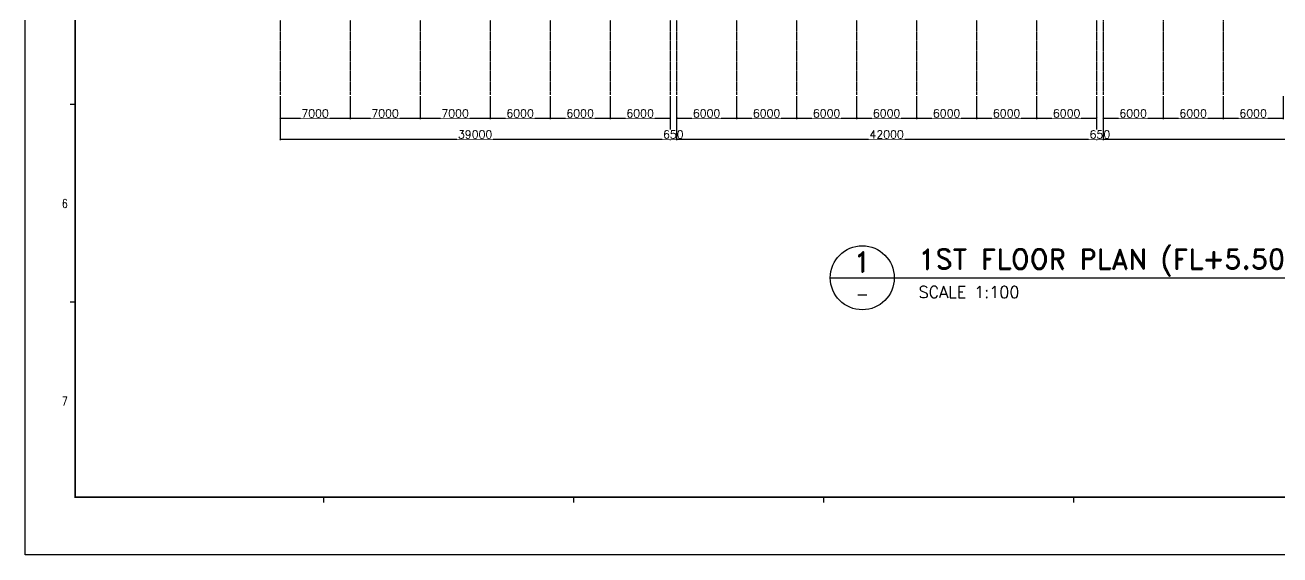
# Model space of a CAD drawing. Header units: millimetres. Extents: x -232466 to 860779, y -177975 to 311634.
# Drawn here: x 413279 to 538751, y -9860 to 43072 of the extents above; entities that cross this region are included whole.
import ezdxf
from ezdxf.enums import TextEntityAlignment as Align

# ---------------------------------------------------------------- set-up
doc = ezdxf.new("R2010")
doc.units = ezdxf.units.MM
doc.linetypes.add('AXES', pattern=[50.8, 31.75, -6.35, 6.35, -6.35])
doc.linetypes.add('CENTER', pattern=[2, 1.25, -0.25, 0.25, -0.25])
for name, color, linetype in [('Center Line', 1, 'CENTER'), ('dim', 7, 'Continuous'), ('TEXT1', 7, 'Continuous'), ('TITLEBOX', 7, 'Continuous')]:
    doc.layers.add(name, color=color, linetype=linetype)
doc.styles.add('ROMAND', font='romand')
doc.styles.add('RomanS', font='romans.shx')
doc.styles.add('TBOX', font='romans.shx')
doc.dimstyles.new('HYUNDAI', dxfattribs={"dimscale": 120, "dimtxt": 3, "dimasz": 3, "dimexe": 1, "dimexo": 2, "dimgap": 1, "dimtad": 1, "dimdec": 0, "dimdsep": 46, "dimtxsty": 'RomanS', "dimcen": 0, "dimclrd": 256, "dimclre": 256, "dimclrt": 3, "dimadec": 0, "dimazin": 0, "dimtfac": 1, "dimtdec": 0, "dimtix": 1, "dimtmove": 2, "dimatfit": 3, "dimfxl": 1, "dimtvp": 1, "dimtolj": 1, "dimarcsym": 0})

# ---------------------------------------------------------------- blocks, each defined once
blk = doc.blocks.new('_ArchTick')
at = {"color": 0, "linetype": 'ByBlock', "const_width": 0.15}
blk.add_lwpolyline([(-0.5, -0.5), (0.5, 0.5)], dxfattribs=at)
blk = doc.blocks.new('*D417')
at = {"layer": 'Defpoints', "color": 0}
for p in [(521077, 36118), (527077, 36118), (527077, 33770)]:
    blk.add_point(p, dxfattribs=at)
at = {"layer": 'dim', "lineweight": -2}
for p, q in [((521077, 35958), (521077, 33690)), ((527077, 35958), (527077, 33690)), ((521077, 33770), (527077, 33770))]:
    blk.add_line(p, q, dxfattribs=at)
at = {"layer": 'dim', "lineweight": -2, "xscale": 160, "yscale": 160, "zscale": 160, "rotation": 180}
blk.add_blockref('_ArchTick', (521077, 33770), dxfattribs=at)
at = {"layer": 'dim', "lineweight": -2, "xscale": 160, "yscale": 160, "zscale": 160}
blk.add_blockref('_ArchTick', (527077, 33770), dxfattribs=at)
at = {"layer": 'dim', "color": 0, "insert": (524077, 34250), "char_height": 800, "attachment_point": 5, "style": 'RomanS', "bg_fill": 3, "box_fill_scale": 1.1, "bg_fill_color": 257, "bg_fill_transparency": 0}
blk.add_mtext('\\A1;\\H0.025x;\\H40x;6000', dxfattribs=at)
blk = doc.blocks.new('*D418')
at = {"layer": 'Defpoints', "color": 0}
for p in [(438777, 36118), (445777, 36118), (445777, 33770)]:
    blk.add_point(p, dxfattribs=at)
at = {"layer": 'dim', "lineweight": -2}
for p, q in [((438777, 35958), (438777, 33690)), ((445777, 35958), (445777, 33690)), ((438777, 33770), (445777, 33770))]:
    blk.add_line(p, q, dxfattribs=at)
at = {"layer": 'dim', "lineweight": -2, "xscale": 160, "yscale": 160, "zscale": 160, "rotation": 180}
blk.add_blockref('_ArchTick', (438777, 33770), dxfattribs=at)
at = {"layer": 'dim', "lineweight": -2, "xscale": 160, "yscale": 160, "zscale": 160}
blk.add_blockref('_ArchTick', (445777, 33770), dxfattribs=at)
at = {"layer": 'dim', "color": 0, "insert": (442277, 34250), "char_height": 800, "attachment_point": 5, "style": 'RomanS', "bg_fill": 3, "box_fill_scale": 1.1, "bg_fill_color": 257, "bg_fill_transparency": 0}
blk.add_mtext('\\A1;\\H0.025x;\\H40x;7000', dxfattribs=at)
blk = doc.blocks.new('*D419')
at = {"layer": 'Defpoints', "color": 0}
for p in [(445777, 36118), (452777, 36118), (452777, 33770)]:
    blk.add_point(p, dxfattribs=at)
at = {"layer": 'dim', "lineweight": -2}
for p, q in [((445777, 35958), (445777, 33690)), ((452777, 35958), (452777, 33690)), ((445777, 33770), (452777, 33770))]:
    blk.add_line(p, q, dxfattribs=at)
at = {"layer": 'dim', "lineweight": -2, "xscale": 160, "yscale": 160, "zscale": 160, "rotation": 180}
blk.add_blockref('_ArchTick', (445777, 33770), dxfattribs=at)
at = {"layer": 'dim', "lineweight": -2, "xscale": 160, "yscale": 160, "zscale": 160}
blk.add_blockref('_ArchTick', (452777, 33770), dxfattribs=at)
at = {"layer": 'dim', "color": 0, "insert": (449277, 34250), "char_height": 800, "attachment_point": 5, "style": 'RomanS', "bg_fill": 3, "box_fill_scale": 1.1, "bg_fill_color": 257, "bg_fill_transparency": 0}
blk.add_mtext('\\A1;\\H0.025x;\\H40x;7000', dxfattribs=at)
blk = doc.blocks.new('*D420')
at = {"layer": 'Defpoints', "color": 0}
for p in [(452777, 36118), (459777, 36118), (459777, 33770)]:
    blk.add_point(p, dxfattribs=at)
at = {"layer": 'dim', "lineweight": -2}
for p, q in [((452777, 35958), (452777, 33690)), ((459777, 35958), (459777, 33690)), ((452777, 33770), (459777, 33770))]:
    blk.add_line(p, q, dxfattribs=at)
at = {"layer": 'dim', "lineweight": -2, "xscale": 160, "yscale": 160, "zscale": 160, "rotation": 180}
blk.add_blockref('_ArchTick', (452777, 33770), dxfattribs=at)
at = {"layer": 'dim', "lineweight": -2, "xscale": 160, "yscale": 160, "zscale": 160}
blk.add_blockref('_ArchTick', (459777, 33770), dxfattribs=at)
at = {"layer": 'dim', "color": 0, "insert": (456277, 34250), "char_height": 800, "attachment_point": 5, "style": 'RomanS', "bg_fill": 3, "box_fill_scale": 1.1, "bg_fill_color": 257, "bg_fill_transparency": 0}
blk.add_mtext('\\A1;\\H0.025x;\\H40x;7000', dxfattribs=at)
blk = doc.blocks.new('*D421')
at = {"layer": 'Defpoints', "color": 0}
for p in [(459777, 36118), (465777, 36118), (465777, 33770)]:
    blk.add_point(p, dxfattribs=at)
at = {"layer": 'dim', "lineweight": -2}
for p, q in [((459777, 35958), (459777, 33690)), ((465777, 35958), (465777, 33690)), ((459777, 33770), (465777, 33770))]:
    blk.add_line(p, q, dxfattribs=at)
at = {"layer": 'dim', "lineweight": -2, "xscale": 160, "yscale": 160, "zscale": 160, "rotation": 180}
blk.add_blockref('_ArchTick', (459777, 33770), dxfattribs=at)
at = {"layer": 'dim', "lineweight": -2, "xscale": 160, "yscale": 160, "zscale": 160}
blk.add_blockref('_ArchTick', (465777, 33770), dxfattribs=at)
at = {"layer": 'dim', "color": 0, "insert": (462777, 34250), "char_height": 800, "attachment_point": 5, "style": 'RomanS', "bg_fill": 3, "box_fill_scale": 1.1, "bg_fill_color": 257, "bg_fill_transparency": 0}
blk.add_mtext('\\A1;\\H0.025x;\\H40x;6000', dxfattribs=at)
blk = doc.blocks.new('*D422')
at = {"layer": 'Defpoints', "color": 0}
for p in [(465777, 36118), (471777, 36118), (471777, 33770)]:
    blk.add_point(p, dxfattribs=at)
at = {"layer": 'dim', "lineweight": -2}
for p, q in [((465777, 35958), (465777, 33690)), ((471777, 35958), (471777, 33690)), ((465777, 33770), (471777, 33770))]:
    blk.add_line(p, q, dxfattribs=at)
at = {"layer": 'dim', "lineweight": -2, "xscale": 160, "yscale": 160, "zscale": 160, "rotation": 180}
blk.add_blockref('_ArchTick', (465777, 33770), dxfattribs=at)
at = {"layer": 'dim', "lineweight": -2, "xscale": 160, "yscale": 160, "zscale": 160}
blk.add_blockref('_ArchTick', (471777, 33770), dxfattribs=at)
at = {"layer": 'dim', "color": 0, "insert": (468777, 34250), "char_height": 800, "attachment_point": 5, "style": 'RomanS', "bg_fill": 3, "box_fill_scale": 1.1, "bg_fill_color": 257, "bg_fill_transparency": 0}
blk.add_mtext('\\A1;\\H0.025x;\\H40x;6000', dxfattribs=at)
blk = doc.blocks.new('*D423')
at = {"layer": 'Defpoints', "color": 0}
for p in [(471777, 36118), (477777, 36118), (477777, 33770)]:
    blk.add_point(p, dxfattribs=at)
at = {"layer": 'dim', "lineweight": -2}
for p, q in [((471777, 35958), (471777, 33690)), ((477777, 35958), (477777, 33690)), ((471777, 33770), (477777, 33770))]:
    blk.add_line(p, q, dxfattribs=at)
at = {"layer": 'dim', "lineweight": -2, "xscale": 160, "yscale": 160, "zscale": 160, "rotation": 180}
blk.add_blockref('_ArchTick', (471777, 33770), dxfattribs=at)
at = {"layer": 'dim', "lineweight": -2, "xscale": 160, "yscale": 160, "zscale": 160}
blk.add_blockref('_ArchTick', (477777, 33770), dxfattribs=at)
at = {"layer": 'dim', "color": 0, "insert": (474777, 34250), "char_height": 800, "attachment_point": 5, "style": 'RomanS', "bg_fill": 3, "box_fill_scale": 1.1, "bg_fill_color": 257, "bg_fill_transparency": 0}
blk.add_mtext('\\A1;\\H0.025x;\\H40x;6000', dxfattribs=at)
blk = doc.blocks.new('*D424')
at = {"layer": 'Defpoints', "color": 0}
for p in [(478427, 36118), (484427, 36118), (484427, 33770)]:
    blk.add_point(p, dxfattribs=at)
at = {"layer": 'dim', "lineweight": -2}
for p, q in [((478427, 35958), (478427, 33690)), ((484427, 35958), (484427, 33690)), ((478427, 33770), (484427, 33770))]:
    blk.add_line(p, q, dxfattribs=at)
at = {"layer": 'dim', "lineweight": -2, "xscale": 160, "yscale": 160, "zscale": 160, "rotation": 180}
blk.add_blockref('_ArchTick', (478427, 33770), dxfattribs=at)
at = {"layer": 'dim', "lineweight": -2, "xscale": 160, "yscale": 160, "zscale": 160}
blk.add_blockref('_ArchTick', (484427, 33770), dxfattribs=at)
at = {"layer": 'dim', "color": 0, "insert": (481427, 34250), "char_height": 800, "attachment_point": 5, "style": 'RomanS', "bg_fill": 3, "box_fill_scale": 1.1, "bg_fill_color": 257, "bg_fill_transparency": 0}
blk.add_mtext('\\A1;\\H0.025x;\\H40x;6000', dxfattribs=at)
blk = doc.blocks.new('*D425')
at = {"layer": 'Defpoints', "color": 0}
for p in [(438777, 36118), (477777, 36118), (477777, 31670)]:
    blk.add_point(p, dxfattribs=at)
at = {"layer": 'dim', "lineweight": -2}
for p, q in [((438777, 35958), (438777, 31590)), ((477777, 35958), (477777, 31590)), ((438777, 31670), (477777, 31670))]:
    blk.add_line(p, q, dxfattribs=at)
at = {"layer": 'dim', "lineweight": -2, "xscale": 160, "yscale": 160, "zscale": 160, "rotation": 180}
blk.add_blockref('_ArchTick', (438777, 31670), dxfattribs=at)
at = {"layer": 'dim', "lineweight": -2, "xscale": 160, "yscale": 160, "zscale": 160}
blk.add_blockref('_ArchTick', (477777, 31670), dxfattribs=at)
at = {"layer": 'dim', "color": 0, "insert": (458277, 32150), "char_height": 800, "attachment_point": 5, "style": 'RomanS', "bg_fill": 3, "box_fill_scale": 1.1, "bg_fill_color": 257, "bg_fill_transparency": 0}
blk.add_mtext('\\A1;\\H0.025x;\\H40x;39000', dxfattribs=at)
blk = doc.blocks.new('*D426')
at = {"layer": 'Defpoints', "color": 0}
for p in [(477777, 36118), (478427, 36118)]:
    blk.add_point(p, dxfattribs=at)
at = {"layer": 'dim', "lineweight": -2}
for p, q in [((477777, 35958), (477777, 31590)), ((478427, 35958), (478427, 31590)), ((477777, 31670), (477617, 31670)), ((477777, 31670), (478427, 31670)), ((478427, 31670), (478587, 31670))]:
    blk.add_line(p, q, dxfattribs=at)
at = {"layer": 'dim', "lineweight": -2, "xscale": 160, "yscale": 160, "zscale": 160}
blk.add_blockref('_ArchTick', (477777, 31670), dxfattribs=at)
at = {"layer": 'dim', "lineweight": -2, "xscale": 160, "yscale": 160, "zscale": 160, "rotation": 180}
blk.add_blockref('_ArchTick', (478427, 31670), dxfattribs=at)
at = {"layer": 'dim', "color": 0, "insert": (478102, 32150), "char_height": 800, "attachment_point": 5, "style": 'RomanS', "bg_fill": 3, "box_fill_scale": 1.1, "bg_fill_color": 257, "bg_fill_transparency": 0}
blk.add_mtext('\\A1;\\H0.025x;\\H40x;650', dxfattribs=at)
at = {"layer": 'Defpoints', "color": 0}
blk.add_point((478427, 31670), dxfattribs=at)
blk = doc.blocks.new('*D427')
at = {"layer": 'Defpoints', "color": 0}
for p in [(484427, 36118), (490427, 36118), (490427, 33770)]:
    blk.add_point(p, dxfattribs=at)
at = {"layer": 'dim', "lineweight": -2}
for p, q in [((484427, 35958), (484427, 33690)), ((490427, 35958), (490427, 33690)), ((484427, 33770), (490427, 33770))]:
    blk.add_line(p, q, dxfattribs=at)
at = {"layer": 'dim', "lineweight": -2, "xscale": 160, "yscale": 160, "zscale": 160, "rotation": 180}
blk.add_blockref('_ArchTick', (484427, 33770), dxfattribs=at)
at = {"layer": 'dim', "lineweight": -2, "xscale": 160, "yscale": 160, "zscale": 160}
blk.add_blockref('_ArchTick', (490427, 33770), dxfattribs=at)
at = {"layer": 'dim', "color": 0, "insert": (487427, 34250), "char_height": 800, "attachment_point": 5, "style": 'RomanS', "bg_fill": 3, "box_fill_scale": 1.1, "bg_fill_color": 257, "bg_fill_transparency": 0}
blk.add_mtext('\\A1;\\H0.025x;\\H40x;6000', dxfattribs=at)
blk = doc.blocks.new('*D428')
at = {"layer": 'Defpoints', "color": 0}
for p in [(490427, 36118), (496427, 36118), (496427, 33770)]:
    blk.add_point(p, dxfattribs=at)
at = {"layer": 'dim', "lineweight": -2}
for p, q in [((490427, 35958), (490427, 33690)), ((496427, 35958), (496427, 33690)), ((490427, 33770), (496427, 33770))]:
    blk.add_line(p, q, dxfattribs=at)
at = {"layer": 'dim', "lineweight": -2, "xscale": 160, "yscale": 160, "zscale": 160, "rotation": 180}
blk.add_blockref('_ArchTick', (490427, 33770), dxfattribs=at)
at = {"layer": 'dim', "lineweight": -2, "xscale": 160, "yscale": 160, "zscale": 160}
blk.add_blockref('_ArchTick', (496427, 33770), dxfattribs=at)
at = {"layer": 'dim', "color": 0, "insert": (493427, 34250), "char_height": 800, "attachment_point": 5, "style": 'RomanS', "bg_fill": 3, "box_fill_scale": 1.1, "bg_fill_color": 257, "bg_fill_transparency": 0}
blk.add_mtext('\\A1;\\H0.025x;\\H40x;6000', dxfattribs=at)
blk = doc.blocks.new('*D429')
at = {"layer": 'Defpoints', "color": 0}
for p in [(496427, 36118), (502427, 36118), (502427, 33770)]:
    blk.add_point(p, dxfattribs=at)
at = {"layer": 'dim', "lineweight": -2}
for p, q in [((496427, 35958), (496427, 33690)), ((502427, 35958), (502427, 33690)), ((496427, 33770), (502427, 33770))]:
    blk.add_line(p, q, dxfattribs=at)
at = {"layer": 'dim', "lineweight": -2, "xscale": 160, "yscale": 160, "zscale": 160, "rotation": 180}
blk.add_blockref('_ArchTick', (496427, 33770), dxfattribs=at)
at = {"layer": 'dim', "lineweight": -2, "xscale": 160, "yscale": 160, "zscale": 160}
blk.add_blockref('_ArchTick', (502427, 33770), dxfattribs=at)
at = {"layer": 'dim', "color": 0, "insert": (499427, 34250), "char_height": 800, "attachment_point": 5, "style": 'RomanS', "bg_fill": 3, "box_fill_scale": 1.1, "bg_fill_color": 257, "bg_fill_transparency": 0}
blk.add_mtext('\\A1;\\H0.025x;\\H40x;6000', dxfattribs=at)
blk = doc.blocks.new('*D430')
at = {"layer": 'Defpoints', "color": 0}
for p in [(502427, 36118), (508427, 36118), (508427, 33770)]:
    blk.add_point(p, dxfattribs=at)
at = {"layer": 'dim', "lineweight": -2}
for p, q in [((502427, 35958), (502427, 33690)), ((508427, 35958), (508427, 33690)), ((502427, 33770), (508427, 33770))]:
    blk.add_line(p, q, dxfattribs=at)
at = {"layer": 'dim', "lineweight": -2, "xscale": 160, "yscale": 160, "zscale": 160, "rotation": 180}
blk.add_blockref('_ArchTick', (502427, 33770), dxfattribs=at)
at = {"layer": 'dim', "lineweight": -2, "xscale": 160, "yscale": 160, "zscale": 160}
blk.add_blockref('_ArchTick', (508427, 33770), dxfattribs=at)
at = {"layer": 'dim', "color": 0, "insert": (505427, 34250), "char_height": 800, "attachment_point": 5, "style": 'RomanS', "bg_fill": 3, "box_fill_scale": 1.1, "bg_fill_color": 257, "bg_fill_transparency": 0}
blk.add_mtext('\\A1;\\H0.025x;\\H40x;6000', dxfattribs=at)
blk = doc.blocks.new('*D431')
at = {"layer": 'Defpoints', "color": 0}
for p in [(508427, 36118), (514427, 36118), (514427, 33770)]:
    blk.add_point(p, dxfattribs=at)
at = {"layer": 'dim', "lineweight": -2}
for p, q in [((508427, 35958), (508427, 33690)), ((514427, 35958), (514427, 33690)), ((508427, 33770), (514427, 33770))]:
    blk.add_line(p, q, dxfattribs=at)
at = {"layer": 'dim', "lineweight": -2, "xscale": 160, "yscale": 160, "zscale": 160, "rotation": 180}
blk.add_blockref('_ArchTick', (508427, 33770), dxfattribs=at)
at = {"layer": 'dim', "lineweight": -2, "xscale": 160, "yscale": 160, "zscale": 160}
blk.add_blockref('_ArchTick', (514427, 33770), dxfattribs=at)
at = {"layer": 'dim', "color": 0, "insert": (511427, 34250), "char_height": 800, "attachment_point": 5, "style": 'RomanS', "bg_fill": 3, "box_fill_scale": 1.1, "bg_fill_color": 257, "bg_fill_transparency": 0}
blk.add_mtext('\\A1;\\H0.025x;\\H40x;6000', dxfattribs=at)
blk = doc.blocks.new('*D432')
at = {"layer": 'Defpoints', "color": 0}
for p in [(514427, 36118), (520427, 36118), (520427, 33770)]:
    blk.add_point(p, dxfattribs=at)
at = {"layer": 'dim', "lineweight": -2}
for p, q in [((514427, 35958), (514427, 33690)), ((520427, 35958), (520427, 33690)), ((514427, 33770), (520427, 33770))]:
    blk.add_line(p, q, dxfattribs=at)
at = {"layer": 'dim', "lineweight": -2, "xscale": 160, "yscale": 160, "zscale": 160, "rotation": 180}
blk.add_blockref('_ArchTick', (514427, 33770), dxfattribs=at)
at = {"layer": 'dim', "lineweight": -2, "xscale": 160, "yscale": 160, "zscale": 160}
blk.add_blockref('_ArchTick', (520427, 33770), dxfattribs=at)
at = {"layer": 'dim', "color": 0, "insert": (517427, 34250), "char_height": 800, "attachment_point": 5, "style": 'RomanS', "bg_fill": 3, "box_fill_scale": 1.1, "bg_fill_color": 257, "bg_fill_transparency": 0}
blk.add_mtext('\\A1;\\H0.025x;\\H40x;6000', dxfattribs=at)
blk = doc.blocks.new('*D433')
at = {"layer": 'Defpoints', "color": 0}
for p in [(478427, 36118), (520427, 36118), (520427, 31670)]:
    blk.add_point(p, dxfattribs=at)
at = {"layer": 'dim', "lineweight": -2}
for p, q in [((478427, 35958), (478427, 31590)), ((520427, 35958), (520427, 31590)), ((478427, 31670), (520427, 31670))]:
    blk.add_line(p, q, dxfattribs=at)
at = {"layer": 'dim', "lineweight": -2, "xscale": 160, "yscale": 160, "zscale": 160, "rotation": 180}
blk.add_blockref('_ArchTick', (478427, 31670), dxfattribs=at)
at = {"layer": 'dim', "lineweight": -2, "xscale": 160, "yscale": 160, "zscale": 160}
blk.add_blockref('_ArchTick', (520427, 31670), dxfattribs=at)
at = {"layer": 'dim', "color": 0, "insert": (499427, 32150), "char_height": 800, "attachment_point": 5, "style": 'RomanS', "bg_fill": 3, "box_fill_scale": 1.1, "bg_fill_color": 257, "bg_fill_transparency": 0}
blk.add_mtext('\\A1;\\H0.025x;\\H40x;42000', dxfattribs=at)
blk = doc.blocks.new('*D434')
at = {"layer": 'Defpoints', "color": 0}
for p in [(520427, 36118), (521077, 36118)]:
    blk.add_point(p, dxfattribs=at)
at = {"layer": 'dim', "lineweight": -2}
for p, q in [((520427, 35958), (520427, 31590)), ((521077, 35958), (521077, 31590)), ((520427, 31670), (520267, 31670)), ((520427, 31670), (521077, 31670)), ((521077, 31670), (521237, 31670))]:
    blk.add_line(p, q, dxfattribs=at)
at = {"layer": 'dim', "lineweight": -2, "xscale": 160, "yscale": 160, "zscale": 160}
blk.add_blockref('_ArchTick', (520427, 31670), dxfattribs=at)
at = {"layer": 'dim', "lineweight": -2, "xscale": 160, "yscale": 160, "zscale": 160, "rotation": 180}
blk.add_blockref('_ArchTick', (521077, 31670), dxfattribs=at)
at = {"layer": 'dim', "color": 0, "insert": (520752, 32150), "char_height": 800, "attachment_point": 5, "style": 'RomanS', "bg_fill": 3, "box_fill_scale": 1.1, "bg_fill_color": 257, "bg_fill_transparency": 0}
blk.add_mtext('\\A1;\\H0.025x;\\H40x;650', dxfattribs=at)
at = {"layer": 'Defpoints', "color": 0}
blk.add_point((521077, 31670), dxfattribs=at)
blk = doc.blocks.new('*D435')
at = {"layer": 'Defpoints', "color": 0}
for p in [(527077, 36118), (533077, 36118), (533077, 33770)]:
    blk.add_point(p, dxfattribs=at)
at = {"layer": 'dim', "lineweight": -2}
for p, q in [((527077, 35958), (527077, 33690)), ((533077, 35958), (533077, 33690)), ((527077, 33770), (533077, 33770))]:
    blk.add_line(p, q, dxfattribs=at)
at = {"layer": 'dim', "lineweight": -2, "xscale": 160, "yscale": 160, "zscale": 160, "rotation": 180}
blk.add_blockref('_ArchTick', (527077, 33770), dxfattribs=at)
at = {"layer": 'dim', "lineweight": -2, "xscale": 160, "yscale": 160, "zscale": 160}
blk.add_blockref('_ArchTick', (533077, 33770), dxfattribs=at)
at = {"layer": 'dim', "color": 0, "insert": (530077, 34250), "char_height": 800, "attachment_point": 5, "style": 'RomanS', "bg_fill": 3, "box_fill_scale": 1.1, "bg_fill_color": 257, "bg_fill_transparency": 0}
blk.add_mtext('\\A1;\\H0.025x;\\H40x;6000', dxfattribs=at)
blk = doc.blocks.new('*D436')
at = {"layer": 'Defpoints', "color": 0}
for p in [(533077, 36118), (539077, 36118), (539077, 33770)]:
    blk.add_point(p, dxfattribs=at)
at = {"layer": 'dim', "lineweight": -2}
for p, q in [((533077, 35958), (533077, 33690)), ((539077, 35958), (539077, 33690)), ((533077, 33770), (539077, 33770))]:
    blk.add_line(p, q, dxfattribs=at)
at = {"layer": 'dim', "lineweight": -2, "xscale": 160, "yscale": 160, "zscale": 160, "rotation": 180}
blk.add_blockref('_ArchTick', (533077, 33770), dxfattribs=at)
at = {"layer": 'dim', "lineweight": -2, "xscale": 160, "yscale": 160, "zscale": 160}
blk.add_blockref('_ArchTick', (539077, 33770), dxfattribs=at)
at = {"layer": 'dim', "color": 0, "insert": (536077, 34250), "char_height": 800, "attachment_point": 5, "style": 'RomanS', "bg_fill": 3, "box_fill_scale": 1.1, "bg_fill_color": 257, "bg_fill_transparency": 0}
blk.add_mtext('\\A1;\\H0.025x;\\H40x;6000', dxfattribs=at)
blk = doc.blocks.new('*D442')
at = {"layer": 'Defpoints', "color": 0}
for p in [(521077, 36118), (579077, 36118), (579077, 31670)]:
    blk.add_point(p, dxfattribs=at)
at = {"layer": 'dim', "lineweight": -2}
for p, q in [((521077, 35958), (521077, 31590)), ((579077, 35958), (579077, 31590)), ((521077, 31670), (579077, 31670))]:
    blk.add_line(p, q, dxfattribs=at)
at = {"layer": 'dim', "lineweight": -2, "xscale": 160, "yscale": 160, "zscale": 160, "rotation": 180}
blk.add_blockref('_ArchTick', (521077, 31670), dxfattribs=at)
at = {"layer": 'dim', "lineweight": -2, "xscale": 160, "yscale": 160, "zscale": 160}
blk.add_blockref('_ArchTick', (579077, 31670), dxfattribs=at)
at = {"layer": 'dim', "color": 0, "insert": (550077, 32150), "char_height": 800, "attachment_point": 5, "style": 'RomanS', "bg_fill": 3, "box_fill_scale": 1.1, "bg_fill_color": 257, "bg_fill_transparency": 0}
blk.add_mtext('\\A1;\\H0.025x;\\H40x;58000', dxfattribs=at)

msp = doc.modelspace()

# ---------------------------------------------------------------- linework, layer by layer
msp.add_lwpolyline([(493793.4, 17825.3), (549006.5, 17825.3)])
msp.add_circle((496993.4, 17825.3), 3200)
at = {"layer": 'Center Line', "linetype": 'AXES'}
for p, q in [((438776.7, 119292.5), (438776.7, 36118.4)), ((445776.7, 119292.5), (445776.7, 36118.4)), ((452776.7, 119292.5), (452776.7, 36118.4)), ((459776.7, 119292.5), (459776.7, 36118.4)), ((465776.7, 119292.5), (465776.7, 36118.4)), ((471776.7, 119292.5), (471776.7, 36118.4)), ((477776.7, 119292.5), (477776.7, 36118.4)), ((478426.7, 119292.5), (478426.7, 36118.4)), ((484426.7, 119292.5), (484426.7, 36118.4)), ((490426.7, 119292.5), (490426.7, 36118.4)), ((496426.7, 119292.5), (496426.7, 36118.4)), ((502426.7, 119292.5), (502426.7, 36118.4)), ((502426.7, 119292.5), (502426.7, 36118.4)), ((514426.7, 119292.5), (514426.7, 36118.4)), ((520426.7, 119292.5), (520426.7, 36118.4)), ((521076.7, 75706.9), (521076.7, 36118.4)), ((527076.7, 75706.9), (527076.7, 36118.4)), ((533076.7, 75706.9), (533076.7, 36118.4))]:
    msp.add_line(p, q, dxfattribs=at)
at = {"layer": 'TITLEBOX', "color": 4, "linetype": 'Continuous'}
for p, q in [((418278.6, 35140.2), (417778.6, 35140.2)), ((418278.6, 15390.2), (417778.6, 15390.2)), ((443153.6, -4610.1), (443153.6, -4110.1)), ((443153.6, -4610.1), (443153.6, -4110.1)), ((468153.6, -4610.1), (468153.6, -4110.1)), ((468153.6, -4610.1), (468153.6, -4110.1)), ((493153.6, -4610.1), (493153.6, -4110.1)), ((493153.6, -4610.1), (493153.6, -4110.1)), ((518153.6, -4610.1), (518153.6, -4110.1)), ((518153.6, -4610.1), (518153.6, -4110.1))]:
    msp.add_line(p, q, dxfattribs=at)
at = {"layer": 'TITLEBOX', "color": 7}
msp.add_lwpolyline([(413278.6, 138640.2), (623528.6, 138640.2), (623528.6, -9859.8), (413278.6, -9859.8)], close=True, dxfattribs=at)
at = {"layer": 'TITLEBOX', "color": 4, "const_width": 175}
msp.add_lwpolyline([(418278.6, 133640.2), (618343.6, 133640.2), (618343.6, -4088.4), (418278.6, -4088.4)], close=True, dxfattribs=at)

# ---------------------------------------------------------------- texts
at = {"layer": 'TEXT1', "color": 3, "style": 'ROMAND'}
msp.add_text('1', height=2000, dxfattribs=at).set_placement((496993.4, 19425.3), align=Align.MIDDLE_CENTER)
for s, height, p in [('1ST FLOOR PLAN (FL+5.500)', 2000, (502593.4, 18700)), ('SCALE 1:100', 1170, (502621.9, 15810.8))]:
    msp.add_text(s, height=height, dxfattribs=at).set_placement(p)
at = {"layer": 'TEXT1', "style": 'RomanS'}
msp.add_text('-', height=1200, dxfattribs=at).set_placement((496993.4, 16225.3), align=Align.MIDDLE_CENTER)
at = {"layer": 'TITLEBOX', "color": 4, "linetype": 'Continuous', "style": 'TBOX', "width": 0.75}
for s, p in [('6', (416964, 24807.2)), ('7', (416964, 5057.2))]:
    msp.add_text(s, height=875, dxfattribs=at).set_placement(p)

# ---------------------------------------------------------------- next in the draw order: dimensions: what is measured, and where the dimension line sits
at = {"layer": 'dim'}
for base, p1, p2, picture, middle in [((445776.7, 33769.9), (438776.7, 36118.4), (445776.7, 36118.4), '*D418', (442276.7, 34249.9)), ((527076.7, 33769.9), (521076.7, 36118.4), (527076.7, 36118.4), '*D417', (524076.7, 34249.9))]:
    dim = msp.add_linear_dim(base=base, p1=p1, p2=p2, text='\\H0.025x;\\H40x;<>', dimstyle='HYUNDAI', override={"dimscale": 80, "dimtxt": 10, "dimasz": 2, "dimpost": '\\X', "dimtxsty": 'RomanS', "dimblk1": 'ArchTick', "dimblk2": 'ArchTick', "dimsah": 1, "dimclrt": 0, "dimtfill": 1}, dxfattribs=at)
    dim.commit()
    dim.dimension.update_dxf_attribs({"geometry": picture, "text_midpoint": middle})

# ---------------------------------------------------------------- next in the draw order: dimensions: what is measured, and where the dimension line sits
for base, p1, p2, picture, middle in [((452776.7, 33769.9), (445776.7, 36118.4), (452776.7, 36118.4), '*D419', (449276.7, 34249.9)), ((533076.7, 33769.9), (527076.7, 36118.4), (533076.7, 36118.4), '*D435', (530076.7, 34249.9))]:
    dim = msp.add_linear_dim(base=base, p1=p1, p2=p2, text='\\H0.025x;\\H40x;<>', dimstyle='HYUNDAI', override={"dimscale": 80, "dimtxt": 10, "dimasz": 2, "dimpost": '\\X', "dimtxsty": 'RomanS', "dimblk1": 'ArchTick', "dimblk2": 'ArchTick', "dimsah": 1, "dimclrt": 0, "dimtfill": 1}, dxfattribs=at)
    dim.commit()
    dim.dimension.update_dxf_attribs({"geometry": picture, "text_midpoint": middle})

# ---------------------------------------------------------------- next in the draw order: dimensions: what is measured, and where the dimension line sits
for base, p1, p2, picture, middle in [((459776.7, 33769.9), (452776.7, 36118.4), (459776.7, 36118.4), '*D420', (456276.7, 34249.9)), ((539076.7, 33769.9), (533076.7, 36118.4), (539076.7, 36118.4), '*D436', (536076.7, 34249.9))]:
    dim = msp.add_linear_dim(base=base, p1=p1, p2=p2, text='\\H0.025x;\\H40x;<>', dimstyle='HYUNDAI', override={"dimscale": 80, "dimtxt": 10, "dimasz": 2, "dimpost": '\\X', "dimtxsty": 'RomanS', "dimblk1": 'ArchTick', "dimblk2": 'ArchTick', "dimsah": 1, "dimclrt": 0, "dimtfill": 1}, dxfattribs=at)
    dim.commit()
    dim.dimension.update_dxf_attribs({"geometry": picture, "text_midpoint": middle})

# ---------------------------------------------------------------- next in the draw order: dimensions: what is measured, and where the dimension line sits
dim = msp.add_linear_dim(base=(465776.7, 33769.9), p1=(459776.7, 36118.4), p2=(465776.7, 36118.4), text='\\H0.025x;\\H40x;<>', dimstyle='HYUNDAI', override={"dimscale": 80, "dimtxt": 10, "dimasz": 2, "dimpost": '\\X', "dimtxsty": 'RomanS', "dimblk1": 'ArchTick', "dimblk2": 'ArchTick', "dimsah": 1, "dimclrt": 0, "dimtfill": 1}, dxfattribs=at)
dim.commit()
dim.dimension.update_dxf_attribs({"geometry": '*D421', "text_midpoint": (462776.7, 34249.9)})

# ---------------------------------------------------------------- next in the draw order: dimensions: what is measured, and where the dimension line sits
dim = msp.add_linear_dim(base=(471776.7, 33769.9), p1=(465776.7, 36118.4), p2=(471776.7, 36118.4), text='\\H0.025x;\\H40x;<>', dimstyle='HYUNDAI', override={"dimscale": 80, "dimtxt": 10, "dimasz": 2, "dimpost": '\\X', "dimtxsty": 'RomanS', "dimblk1": 'ArchTick', "dimblk2": 'ArchTick', "dimsah": 1, "dimclrt": 0, "dimtfill": 1}, dxfattribs=at)
dim.commit()
dim.dimension.update_dxf_attribs({"geometry": '*D422', "text_midpoint": (468776.7, 34249.9)})

# ---------------------------------------------------------------- next in the draw order: dimensions: what is measured, and where the dimension line sits
dim = msp.add_linear_dim(base=(477776.7, 33769.9), p1=(471776.7, 36118.4), p2=(477776.7, 36118.4), text='\\H0.025x;\\H40x;<>', dimstyle='HYUNDAI', override={"dimscale": 80, "dimtxt": 10, "dimasz": 2, "dimpost": '\\X', "dimtxsty": 'RomanS', "dimblk1": 'ArchTick', "dimblk2": 'ArchTick', "dimsah": 1, "dimclrt": 0, "dimtfill": 1}, dxfattribs=at)
dim.commit()
dim.dimension.update_dxf_attribs({"geometry": '*D423', "text_midpoint": (474776.7, 34249.9)})

# ---------------------------------------------------------------- next in the draw order: dimensions: what is measured, and where the dimension line sits
dim = msp.add_linear_dim(base=(484426.7, 33769.9), p1=(478426.7, 36118.4), p2=(484426.7, 36118.4), text='\\H0.025x;\\H40x;<>', dimstyle='HYUNDAI', override={"dimscale": 80, "dimtxt": 10, "dimasz": 2, "dimpost": '\\X', "dimtxsty": 'RomanS', "dimblk1": 'ArchTick', "dimblk2": 'ArchTick', "dimsah": 1, "dimclrt": 0, "dimtfill": 1}, dxfattribs=at)
dim.commit()
dim.dimension.update_dxf_attribs({"geometry": '*D424', "text_midpoint": (481426.7, 34249.9)})

# ---------------------------------------------------------------- next in the draw order: dimensions: what is measured, and where the dimension line sits
for base, p1, p2, picture, middle in [((477776.7, 31670.3), (438776.7, 36118.4), (477776.7, 36118.4), '*D425', (458276.7, 32150.3)), ((490426.7, 33769.9), (484426.7, 36118.4), (490426.7, 36118.4), '*D427', (487426.7, 34249.9))]:
    dim = msp.add_linear_dim(base=base, p1=p1, p2=p2, text='\\H0.025x;\\H40x;<>', dimstyle='HYUNDAI', override={"dimscale": 80, "dimtxt": 10, "dimasz": 2, "dimpost": '\\X', "dimtxsty": 'RomanS', "dimblk1": 'ArchTick', "dimblk2": 'ArchTick', "dimsah": 1, "dimclrt": 0, "dimtfill": 1}, dxfattribs=at)
    dim.commit()
    dim.dimension.update_dxf_attribs({"geometry": picture, "text_midpoint": middle})

# ---------------------------------------------------------------- next in the draw order: linework, layer by layer
at = {"layer": 'Center Line', "linetype": 'AXES'}
msp.add_line((438776.7, 119292.5), (438776.7, 36118.4), dxfattribs=at)

# ---------------------------------------------------------------- next in the draw order: dimensions: what is measured, and where the dimension line sits
at = {"layer": 'dim'}
for base, p1, p2, picture, middle in [((478426.7, 31670.3), (477776.7, 36118.4), (478426.7, 36118.4), '*D426', (478101.7, 32150.3)), ((496426.7, 33769.9), (490426.7, 36118.4), (496426.7, 36118.4), '*D428', (493426.7, 34249.9))]:
    dim = msp.add_linear_dim(base=base, p1=p1, p2=p2, text='\\H0.025x;\\H40x;<>', dimstyle='HYUNDAI', override={"dimscale": 80, "dimtxt": 10, "dimasz": 2, "dimpost": '\\X', "dimtxsty": 'RomanS', "dimblk1": 'ArchTick', "dimblk2": 'ArchTick', "dimsah": 1, "dimclrt": 0, "dimtfill": 1}, dxfattribs=at)
    dim.commit()
    dim.dimension.update_dxf_attribs({"geometry": picture, "text_midpoint": middle})

# ---------------------------------------------------------------- next in the draw order: dimensions: what is measured, and where the dimension line sits
dim = msp.add_linear_dim(base=(502426.7, 33769.9), p1=(496426.7, 36118.4), p2=(502426.7, 36118.4), text='\\H0.025x;\\H40x;<>', dimstyle='HYUNDAI', override={"dimscale": 80, "dimtxt": 10, "dimasz": 2, "dimpost": '\\X', "dimtxsty": 'RomanS', "dimblk1": 'ArchTick', "dimblk2": 'ArchTick', "dimsah": 1, "dimclrt": 0, "dimtfill": 1}, dxfattribs=at)
dim.commit()
dim.dimension.update_dxf_attribs({"geometry": '*D429', "text_midpoint": (499426.7, 34249.9)})

# ---------------------------------------------------------------- next in the draw order: dimensions: what is measured, and where the dimension line sits
dim = msp.add_linear_dim(base=(508426.7, 33769.9), p1=(502426.7, 36118.4), p2=(508426.7, 36118.4), text='\\H0.025x;\\H40x;<>', dimstyle='HYUNDAI', override={"dimscale": 80, "dimtxt": 10, "dimasz": 2, "dimpost": '\\X', "dimtxsty": 'RomanS', "dimblk1": 'ArchTick', "dimblk2": 'ArchTick', "dimsah": 1, "dimclrt": 0, "dimtfill": 1}, dxfattribs=at)
dim.commit()
dim.dimension.update_dxf_attribs({"geometry": '*D430', "text_midpoint": (505426.7, 34249.9)})

# ---------------------------------------------------------------- next in the draw order: dimensions: what is measured, and where the dimension line sits
dim = msp.add_linear_dim(base=(514426.7, 33769.9), p1=(508426.7, 36118.4), p2=(514426.7, 36118.4), text='\\H0.025x;\\H40x;<>', dimstyle='HYUNDAI', override={"dimscale": 80, "dimtxt": 10, "dimasz": 2, "dimpost": '\\X', "dimtxsty": 'RomanS', "dimblk1": 'ArchTick', "dimblk2": 'ArchTick', "dimsah": 1, "dimclrt": 0, "dimtfill": 1}, dxfattribs=at)
dim.commit()
dim.dimension.update_dxf_attribs({"geometry": '*D431', "text_midpoint": (511426.7, 34249.9)})

# ---------------------------------------------------------------- next in the draw order: dimensions: what is measured, and where the dimension line sits
dim = msp.add_linear_dim(base=(520426.7, 33769.9), p1=(514426.7, 36118.4), p2=(520426.7, 36118.4), text='\\H0.025x;\\H40x;<>', dimstyle='HYUNDAI', override={"dimscale": 80, "dimtxt": 10, "dimasz": 2, "dimpost": '\\X', "dimtxsty": 'RomanS', "dimblk1": 'ArchTick', "dimblk2": 'ArchTick', "dimsah": 1, "dimclrt": 0, "dimtfill": 1}, dxfattribs=at)
dim.commit()
dim.dimension.update_dxf_attribs({"geometry": '*D432', "text_midpoint": (517426.7, 34249.9)})

# ---------------------------------------------------------------- next in the draw order: dimensions: what is measured, and where the dimension line sits
dim = msp.add_linear_dim(base=(520426.7, 31670.3), p1=(478426.7, 36118.4), p2=(520426.7, 36118.4), text='\\H0.025x;\\H40x;<>', dimstyle='HYUNDAI', override={"dimscale": 80, "dimtxt": 10, "dimasz": 2, "dimpost": '\\X', "dimtxsty": 'RomanS', "dimblk1": 'ArchTick', "dimblk2": 'ArchTick', "dimsah": 1, "dimclrt": 0, "dimtfill": 1}, dxfattribs=at)
dim.commit()
dim.dimension.update_dxf_attribs({"geometry": '*D433', "text_midpoint": (499426.7, 32150.3)})

# ---------------------------------------------------------------- next in the draw order: linework, layer by layer
at = {"layer": 'Center Line', "linetype": 'AXES'}
msp.add_line((508426.7, 119292.5), (508426.7, 36118.4), dxfattribs=at)

# ---------------------------------------------------------------- next in the draw order: dimensions: what is measured, and where the dimension line sits
at = {"layer": 'dim'}
dim = msp.add_linear_dim(base=(521076.7, 31670.3), p1=(520426.7, 36118.4), p2=(521076.7, 36118.4), text='\\H0.025x;\\H40x;<>', dimstyle='HYUNDAI', override={"dimscale": 80, "dimtxt": 10, "dimasz": 2, "dimpost": '\\X', "dimtxsty": 'RomanS', "dimblk1": 'ArchTick', "dimblk2": 'ArchTick', "dimsah": 1, "dimclrt": 0, "dimtfill": 1}, dxfattribs=at)
dim.commit()
dim.dimension.update_dxf_attribs({"geometry": '*D434', "text_midpoint": (520751.7, 32150.3)})

# ---------------------------------------------------------------- next in the draw order: dimensions: what is measured, and where the dimension line sits
dim = msp.add_linear_dim(base=(579076.7, 31670.3), p1=(521076.7, 36118.4), p2=(579076.7, 36118.4), text='\\H0.025x;\\H40x;<>', dimstyle='HYUNDAI', override={"dimscale": 80, "dimtxt": 10, "dimasz": 2, "dimpost": '\\X', "dimtxsty": 'RomanS', "dimblk1": 'ArchTick', "dimblk2": 'ArchTick', "dimsah": 1, "dimclrt": 0, "dimtfill": 1}, dxfattribs=at)
dim.commit()
dim.dimension.update_dxf_attribs({"geometry": '*D442', "text_midpoint": (550076.7, 32150.3)})

doc.saveas('drawing.dxf')
